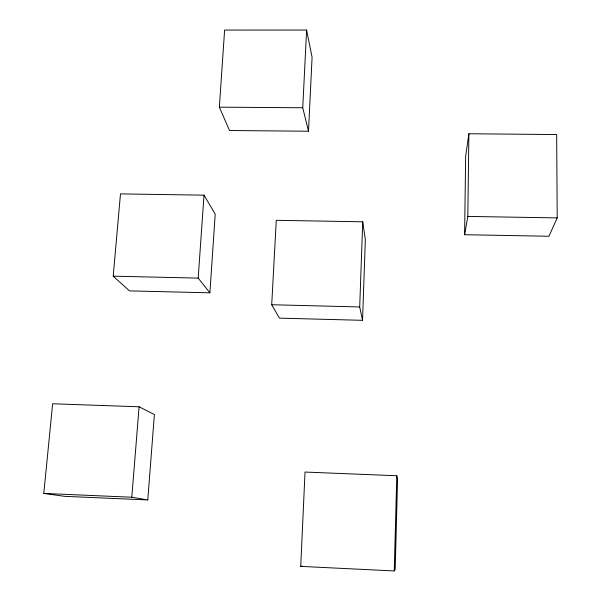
<?xml version="1.0" encoding="UTF-8"?>
<svg xmlns="http://www.w3.org/2000/svg" width="601" height="601" viewBox="0 0 601 601"><rect width="100%" height="100%" fill="white"/><g stroke="black" fill="none" stroke-linecap="round" stroke-linejoin="round"><path stroke-width="0.9" d="M464.603 234.713L467.826 216.42L468.878 133.753L556.661 134.556L557.21 217.9L548.946 236.253L464.603 234.713L465.655 156.275L468.878 133.753M394.248 570.95L396.788 475.752L305.023 472.055L300.733 566.375L394.248 570.95L395.195 569.387L397.562 479.778L396.788 475.752M362.538 320.318L359.706 306.946L362.726 221.807L276.28 220.312L271.705 304.737L279.435 318.139L362.538 320.318L365.348 239.664L362.726 221.807M308.508 131.228L302.746 107.752L306.608 30.05L224.616 30.065L219.35 107.173L229.529 130.515L308.508 131.228L312.077 57.253L306.608 30.05M209.892 292.822L215.203 214.129L204.017 195.16L120.485 193.898L113.206 276.175L129.478 290.884L209.892 292.822L198.187 278.105L204.017 195.16M147.778 499.949L154.389 414.562L139.094 406.787L52.64 403.774L43.79 493.421L64.66 496.343L147.778 499.949L131.799 497.23L43.79 493.421M131.799 497.23L139.094 406.787M300.733 566.375L302.341 566.052M219.35 107.173L302.746 107.752M467.826 216.42L557.21 217.9M113.206 276.175L198.187 278.105M271.705 304.737L359.706 306.946"/></g></svg>
